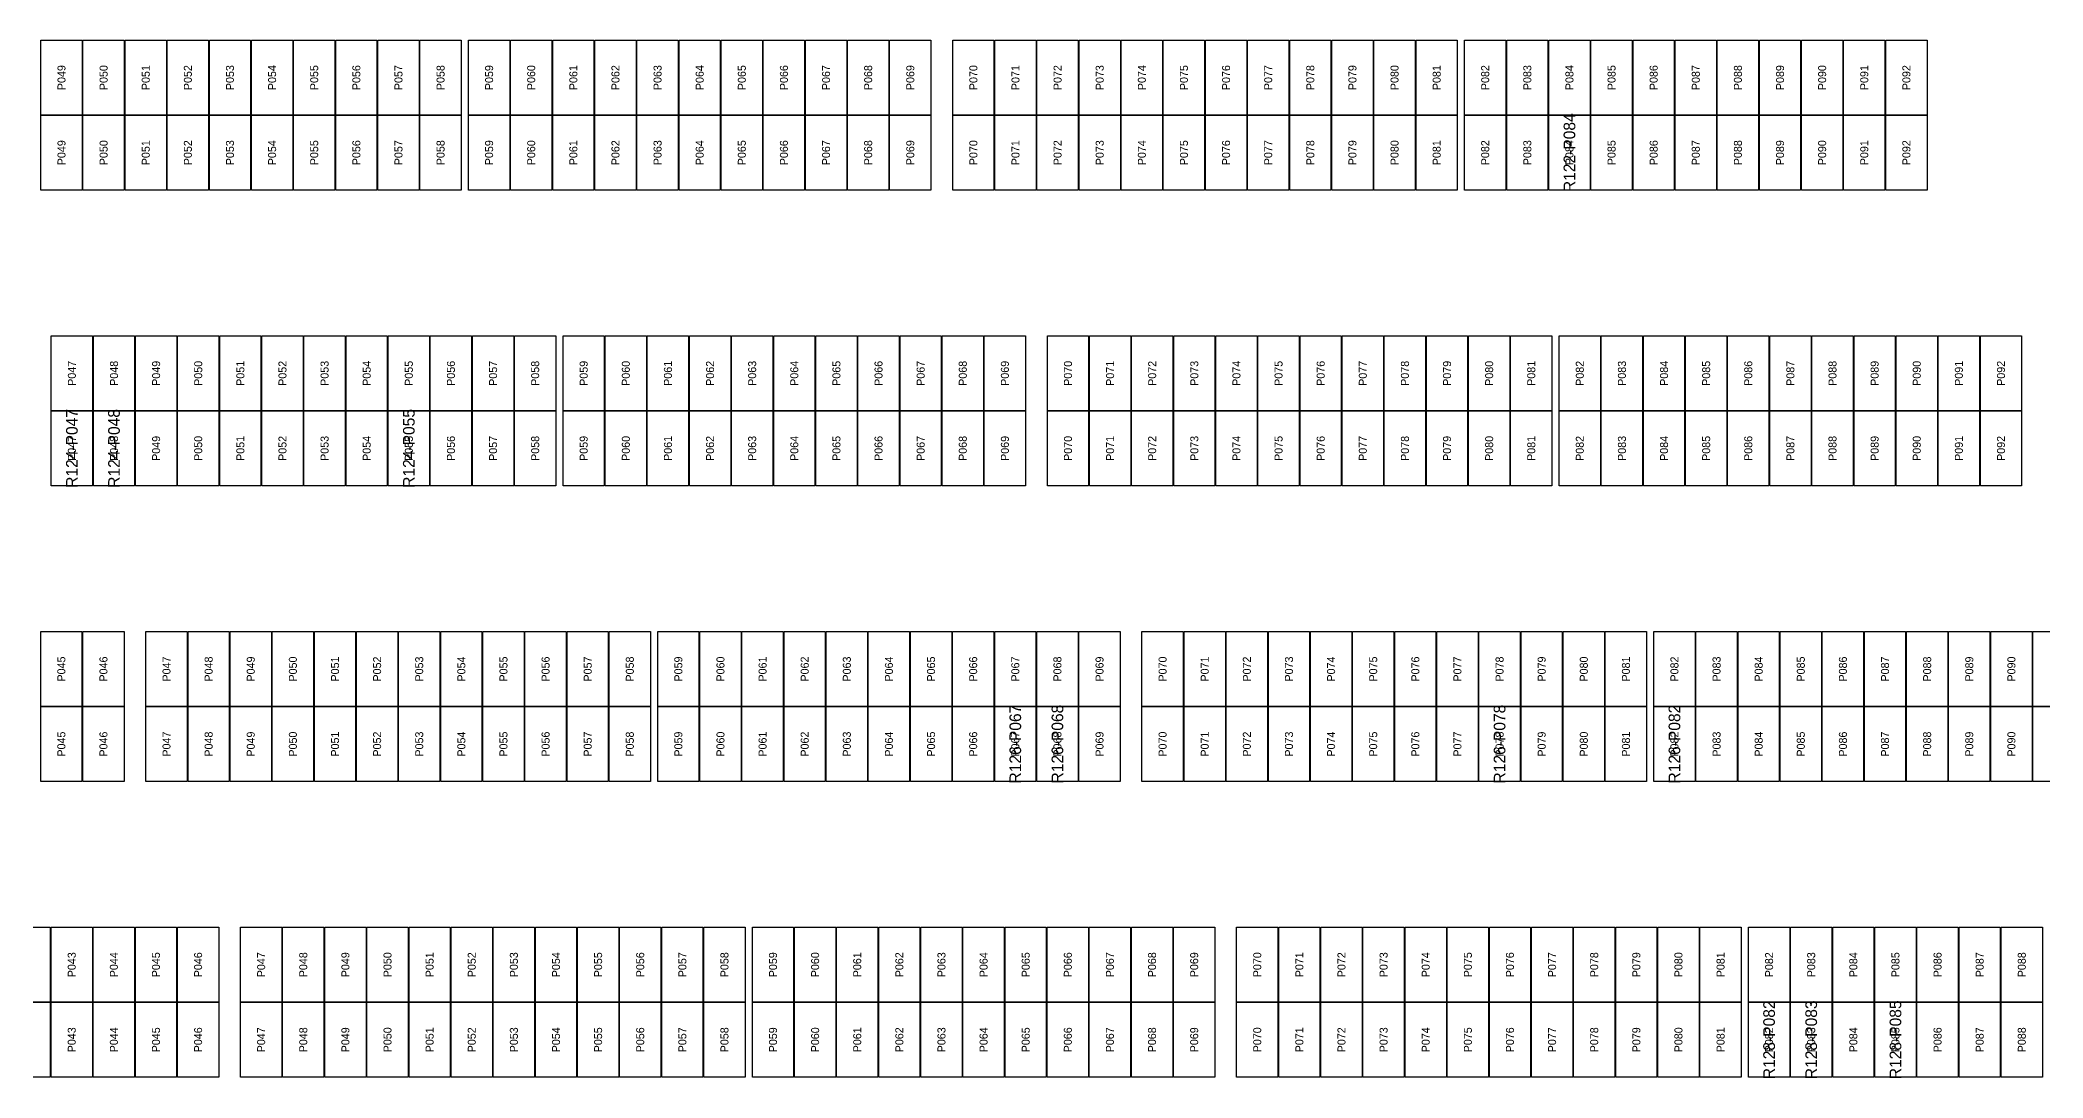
# Model space of a CAD drawing. Extents: x 296295 to 296770, y 651564 to 652121.
# Drawn here: x 296613.1 to 296668.2, y 651604.7 to 651633.3 of the extents above; entities that cross this region are included whole.
import ezdxf
from ezdxf.enums import TextEntityAlignment as Align

# ---------------------------------------------------------------- set-up
doc = ezdxf.new("R2010")
doc.units = 0

msp = doc.modelspace()

# ---------------------------------------------------------------- linework, layer by layer
at = {"layer": 'DEFECTIVE_PANELS'}
for points in [[(296654.609, 651631.188), (296655.743, 651631.188), (296655.743, 651629.125), (296654.609, 651629.125)], [(296613.436, 651623.062), (296614.57, 651623.062), (296614.57, 651620.999), (296613.436, 651620.999)], [(296614.594, 651623.062), (296615.728, 651623.062), (296615.728, 651620.999), (296614.594, 651620.999)], [(296622.7, 651623.062), (296623.834, 651623.062), (296623.834, 651620.999), (296622.7, 651620.999)], [(296639.374, 651614.936), (296640.508, 651614.936), (296640.508, 651612.873), (296639.374, 651612.873)], [(296640.532, 651614.936), (296641.666, 651614.936), (296641.666, 651612.873), (296640.532, 651612.873)], [(296652.688, 651614.936), (296653.822, 651614.936), (296653.822, 651612.873), (296652.688, 651612.873)], [(296657.496, 651614.936), (296658.63, 651614.936), (296658.63, 651612.873), (296657.496, 651612.873)], [(296660.098, 651606.81), (296661.232, 651606.81), (296661.232, 651604.747), (296660.098, 651604.747)], [(296661.256, 651606.81), (296662.39, 651606.81), (296662.39, 651604.747), (296661.256, 651604.747)], [(296663.572, 651606.81), (296664.706, 651606.81), (296664.706, 651604.747), (296663.572, 651604.747)]]:
    msp.add_lwpolyline(points, close=True, dxfattribs=at)
at = {"layer": 'PANELS_MASTER'}
for points in [[(296613.151, 651633.251), (296614.285, 651633.251), (296614.285, 651631.188), (296613.151, 651631.188)], [(296614.309, 651633.251), (296615.443, 651633.251), (296615.443, 651631.188), (296614.309, 651631.188)], [(296615.467, 651633.251), (296616.601, 651633.251), (296616.601, 651631.188), (296615.467, 651631.188)], [(296616.625, 651633.251), (296617.759, 651633.251), (296617.759, 651631.188), (296616.625, 651631.188)], [(296617.783, 651633.251), (296618.917, 651633.251), (296618.917, 651631.188), (296617.783, 651631.188)], [(296618.941, 651633.251), (296620.075, 651633.251), (296620.075, 651631.188), (296618.941, 651631.188)], [(296620.099, 651633.251), (296621.233, 651633.251), (296621.233, 651631.188), (296620.099, 651631.188)], [(296621.257, 651633.251), (296622.391, 651633.251), (296622.391, 651631.188), (296621.257, 651631.188)], [(296622.415, 651633.251), (296623.549, 651633.251), (296623.549, 651631.188), (296622.415, 651631.188)], [(296623.573, 651633.251), (296624.707, 651633.251), (296624.707, 651631.188), (296623.573, 651631.188)], [(296624.907, 651633.251), (296626.041, 651633.251), (296626.041, 651631.188), (296624.907, 651631.188)], [(296626.065, 651633.251), (296627.199, 651633.251), (296627.199, 651631.188), (296626.065, 651631.188)], [(296627.223, 651633.251), (296628.357, 651633.251), (296628.357, 651631.188), (296627.223, 651631.188)], [(296628.381, 651633.251), (296629.515, 651633.251), (296629.515, 651631.188), (296628.381, 651631.188)], [(296629.539, 651633.251), (296630.673, 651633.251), (296630.673, 651631.188), (296629.539, 651631.188)], [(296630.697, 651633.251), (296631.831, 651633.251), (296631.831, 651631.188), (296630.697, 651631.188)], [(296631.855, 651633.251), (296632.989, 651633.251), (296632.989, 651631.188), (296631.855, 651631.188)], [(296633.013, 651633.251), (296634.147, 651633.251), (296634.147, 651631.188), (296633.013, 651631.188)], [(296634.171, 651633.251), (296635.305, 651633.251), (296635.305, 651631.188), (296634.171, 651631.188)], [(296635.329, 651633.251), (296636.463, 651633.251), (296636.463, 651631.188), (296635.329, 651631.188)], [(296636.487, 651633.251), (296637.621, 651633.251), (296637.621, 651631.188), (296636.487, 651631.188)], [(296638.221, 651633.251), (296639.355, 651633.251), (296639.355, 651631.188), (296638.221, 651631.188)], [(296639.379, 651633.251), (296640.513, 651633.251), (296640.513, 651631.188), (296639.379, 651631.188)], [(296640.537, 651633.251), (296641.671, 651633.251), (296641.671, 651631.188), (296640.537, 651631.188)], [(296641.695, 651633.251), (296642.829, 651633.251), (296642.829, 651631.188), (296641.695, 651631.188)], [(296642.853, 651633.251), (296643.987, 651633.251), (296643.987, 651631.188), (296642.853, 651631.188)], [(296644.011, 651633.251), (296645.145, 651633.251), (296645.145, 651631.188), (296644.011, 651631.188)], [(296645.169, 651633.251), (296646.303, 651633.251), (296646.303, 651631.188), (296645.169, 651631.188)], [(296646.327, 651633.251), (296647.461, 651633.251), (296647.461, 651631.188), (296646.327, 651631.188)], [(296647.485, 651633.251), (296648.619, 651633.251), (296648.619, 651631.188), (296647.485, 651631.188)], [(296648.643, 651633.251), (296649.777, 651633.251), (296649.777, 651631.188), (296648.643, 651631.188)], [(296649.801, 651633.251), (296650.935, 651633.251), (296650.935, 651631.188), (296649.801, 651631.188)], [(296650.959, 651633.251), (296652.093, 651633.251), (296652.093, 651631.188), (296650.959, 651631.188)], [(296652.293, 651633.251), (296653.427, 651633.251), (296653.427, 651631.188), (296652.293, 651631.188)], [(296653.451, 651633.251), (296654.585, 651633.251), (296654.585, 651631.188), (296653.451, 651631.188)], [(296654.609, 651633.251), (296655.743, 651633.251), (296655.743, 651631.188), (296654.609, 651631.188)], [(296655.767, 651633.251), (296656.901, 651633.251), (296656.901, 651631.188), (296655.767, 651631.188)], [(296656.925, 651633.251), (296658.059, 651633.251), (296658.059, 651631.188), (296656.925, 651631.188)], [(296658.083, 651633.251), (296659.217, 651633.251), (296659.217, 651631.188), (296658.083, 651631.188)], [(296659.241, 651633.251), (296660.375, 651633.251), (296660.375, 651631.188), (296659.241, 651631.188)], [(296660.399, 651633.251), (296661.533, 651633.251), (296661.533, 651631.188), (296660.399, 651631.188)], [(296661.557, 651633.251), (296662.691, 651633.251), (296662.691, 651631.188), (296661.557, 651631.188)], [(296662.715, 651633.251), (296663.849, 651633.251), (296663.849, 651631.188), (296662.715, 651631.188)], [(296663.873, 651633.251), (296665.007, 651633.251), (296665.007, 651631.188), (296663.873, 651631.188)], [(296613.151, 651631.188), (296614.285, 651631.188), (296614.285, 651629.125), (296613.151, 651629.125)], [(296614.309, 651631.188), (296615.443, 651631.188), (296615.443, 651629.125), (296614.309, 651629.125)], [(296615.467, 651631.188), (296616.601, 651631.188), (296616.601, 651629.125), (296615.467, 651629.125)], [(296616.625, 651631.188), (296617.759, 651631.188), (296617.759, 651629.125), (296616.625, 651629.125)], [(296617.783, 651631.188), (296618.917, 651631.188), (296618.917, 651629.125), (296617.783, 651629.125)], [(296618.941, 651631.188), (296620.075, 651631.188), (296620.075, 651629.125), (296618.941, 651629.125)], [(296620.099, 651631.188), (296621.233, 651631.188), (296621.233, 651629.125), (296620.099, 651629.125)], [(296621.257, 651631.188), (296622.391, 651631.188), (296622.391, 651629.125), (296621.257, 651629.125)], [(296622.415, 651631.188), (296623.549, 651631.188), (296623.549, 651629.125), (296622.415, 651629.125)], [(296623.573, 651631.188), (296624.707, 651631.188), (296624.707, 651629.125), (296623.573, 651629.125)], [(296624.907, 651631.188), (296626.041, 651631.188), (296626.041, 651629.125), (296624.907, 651629.125)], [(296626.065, 651631.188), (296627.199, 651631.188), (296627.199, 651629.125), (296626.065, 651629.125)], [(296627.223, 651631.188), (296628.357, 651631.188), (296628.357, 651629.125), (296627.223, 651629.125)], [(296628.381, 651631.188), (296629.515, 651631.188), (296629.515, 651629.125), (296628.381, 651629.125)], [(296629.539, 651631.188), (296630.673, 651631.188), (296630.673, 651629.125), (296629.539, 651629.125)], [(296630.697, 651631.188), (296631.831, 651631.188), (296631.831, 651629.125), (296630.697, 651629.125)], [(296631.855, 651631.188), (296632.989, 651631.188), (296632.989, 651629.125), (296631.855, 651629.125)], [(296633.013, 651631.188), (296634.147, 651631.188), (296634.147, 651629.125), (296633.013, 651629.125)], [(296634.171, 651631.188), (296635.305, 651631.188), (296635.305, 651629.125), (296634.171, 651629.125)], [(296635.329, 651631.188), (296636.463, 651631.188), (296636.463, 651629.125), (296635.329, 651629.125)], [(296636.487, 651631.188), (296637.621, 651631.188), (296637.621, 651629.125), (296636.487, 651629.125)], [(296638.221, 651631.188), (296639.355, 651631.188), (296639.355, 651629.125), (296638.221, 651629.125)], [(296639.379, 651631.188), (296640.513, 651631.188), (296640.513, 651629.125), (296639.379, 651629.125)], [(296640.537, 651631.188), (296641.671, 651631.188), (296641.671, 651629.125), (296640.537, 651629.125)], [(296641.695, 651631.188), (296642.829, 651631.188), (296642.829, 651629.125), (296641.695, 651629.125)], [(296642.853, 651631.188), (296643.987, 651631.188), (296643.987, 651629.125), (296642.853, 651629.125)], [(296644.011, 651631.188), (296645.145, 651631.188), (296645.145, 651629.125), (296644.011, 651629.125)], [(296645.169, 651631.188), (296646.303, 651631.188), (296646.303, 651629.125), (296645.169, 651629.125)], [(296646.327, 651631.188), (296647.461, 651631.188), (296647.461, 651629.125), (296646.327, 651629.125)], [(296647.485, 651631.188), (296648.619, 651631.188), (296648.619, 651629.125), (296647.485, 651629.125)], [(296648.643, 651631.188), (296649.777, 651631.188), (296649.777, 651629.125), (296648.643, 651629.125)], [(296649.801, 651631.188), (296650.935, 651631.188), (296650.935, 651629.125), (296649.801, 651629.125)], [(296650.959, 651631.188), (296652.093, 651631.188), (296652.093, 651629.125), (296650.959, 651629.125)], [(296652.293, 651631.188), (296653.427, 651631.188), (296653.427, 651629.125), (296652.293, 651629.125)], [(296653.451, 651631.188), (296654.585, 651631.188), (296654.585, 651629.125), (296653.451, 651629.125)], [(296655.767, 651631.188), (296656.901, 651631.188), (296656.901, 651629.125), (296655.767, 651629.125)], [(296656.925, 651631.188), (296658.059, 651631.188), (296658.059, 651629.125), (296656.925, 651629.125)], [(296658.083, 651631.188), (296659.217, 651631.188), (296659.217, 651629.125), (296658.083, 651629.125)], [(296659.241, 651631.188), (296660.375, 651631.188), (296660.375, 651629.125), (296659.241, 651629.125)], [(296660.399, 651631.188), (296661.533, 651631.188), (296661.533, 651629.125), (296660.399, 651629.125)], [(296661.557, 651631.188), (296662.691, 651631.188), (296662.691, 651629.125), (296661.557, 651629.125)], [(296662.715, 651631.188), (296663.849, 651631.188), (296663.849, 651629.125), (296662.715, 651629.125)], [(296663.873, 651631.188), (296665.007, 651631.188), (296665.007, 651629.125), (296663.873, 651629.125)], [(296613.436, 651625.125), (296614.57, 651625.125), (296614.57, 651623.062), (296613.436, 651623.062)], [(296614.594, 651625.125), (296615.728, 651625.125), (296615.728, 651623.062), (296614.594, 651623.062)], [(296615.752, 651625.125), (296616.886, 651625.125), (296616.886, 651623.062), (296615.752, 651623.062)], [(296616.91, 651625.125), (296618.044, 651625.125), (296618.044, 651623.062), (296616.91, 651623.062)], [(296618.068, 651625.125), (296619.202, 651625.125), (296619.202, 651623.062), (296618.068, 651623.062)], [(296619.226, 651625.125), (296620.36, 651625.125), (296620.36, 651623.062), (296619.226, 651623.062)], [(296620.384, 651625.125), (296621.518, 651625.125), (296621.518, 651623.062), (296620.384, 651623.062)], [(296621.542, 651625.125), (296622.676, 651625.125), (296622.676, 651623.062), (296621.542, 651623.062)], [(296622.7, 651625.125), (296623.834, 651625.125), (296623.834, 651623.062), (296622.7, 651623.062)], [(296623.858, 651625.125), (296624.992, 651625.125), (296624.992, 651623.062), (296623.858, 651623.062)], [(296625.016, 651625.125), (296626.15, 651625.125), (296626.15, 651623.062), (296625.016, 651623.062)], [(296626.174, 651625.125), (296627.308, 651625.125), (296627.308, 651623.062), (296626.174, 651623.062)], [(296627.508, 651625.125), (296628.642, 651625.125), (296628.642, 651623.062), (296627.508, 651623.062)], [(296628.666, 651625.125), (296629.8, 651625.125), (296629.8, 651623.062), (296628.666, 651623.062)], [(296629.824, 651625.125), (296630.958, 651625.125), (296630.958, 651623.062), (296629.824, 651623.062)], [(296630.982, 651625.125), (296632.116, 651625.125), (296632.116, 651623.062), (296630.982, 651623.062)], [(296632.14, 651625.125), (296633.274, 651625.125), (296633.274, 651623.062), (296632.14, 651623.062)], [(296633.298, 651625.125), (296634.432, 651625.125), (296634.432, 651623.062), (296633.298, 651623.062)], [(296634.456, 651625.125), (296635.59, 651625.125), (296635.59, 651623.062), (296634.456, 651623.062)], [(296635.614, 651625.125), (296636.748, 651625.125), (296636.748, 651623.062), (296635.614, 651623.062)], [(296636.772, 651625.125), (296637.906, 651625.125), (296637.906, 651623.062), (296636.772, 651623.062)], [(296637.93, 651625.125), (296639.064, 651625.125), (296639.064, 651623.062), (296637.93, 651623.062)], [(296639.088, 651625.125), (296640.222, 651625.125), (296640.222, 651623.062), (296639.088, 651623.062)], [(296640.822, 651625.125), (296641.956, 651625.125), (296641.956, 651623.062), (296640.822, 651623.062)], [(296641.98, 651625.125), (296643.114, 651625.125), (296643.114, 651623.062), (296641.98, 651623.062)], [(296643.138, 651625.125), (296644.272, 651625.125), (296644.272, 651623.062), (296643.138, 651623.062)], [(296644.296, 651625.125), (296645.43, 651625.125), (296645.43, 651623.062), (296644.296, 651623.062)], [(296645.454, 651625.125), (296646.588, 651625.125), (296646.588, 651623.062), (296645.454, 651623.062)], [(296646.612, 651625.125), (296647.746, 651625.125), (296647.746, 651623.062), (296646.612, 651623.062)], [(296647.77, 651625.125), (296648.904, 651625.125), (296648.904, 651623.062), (296647.77, 651623.062)], [(296648.928, 651625.125), (296650.062, 651625.125), (296650.062, 651623.062), (296648.928, 651623.062)], [(296650.086, 651625.125), (296651.22, 651625.125), (296651.22, 651623.062), (296650.086, 651623.062)], [(296651.244, 651625.125), (296652.378, 651625.125), (296652.378, 651623.062), (296651.244, 651623.062)], [(296652.402, 651625.125), (296653.536, 651625.125), (296653.536, 651623.062), (296652.402, 651623.062)], [(296653.56, 651625.125), (296654.694, 651625.125), (296654.694, 651623.062), (296653.56, 651623.062)], [(296654.894, 651625.125), (296656.028, 651625.125), (296656.028, 651623.062), (296654.894, 651623.062)], [(296656.052, 651625.125), (296657.186, 651625.125), (296657.186, 651623.062), (296656.052, 651623.062)], [(296657.21, 651625.125), (296658.344, 651625.125), (296658.344, 651623.062), (296657.21, 651623.062)], [(296658.368, 651625.125), (296659.502, 651625.125), (296659.502, 651623.062), (296658.368, 651623.062)], [(296659.526, 651625.125), (296660.66, 651625.125), (296660.66, 651623.062), (296659.526, 651623.062)], [(296660.684, 651625.125), (296661.818, 651625.125), (296661.818, 651623.062), (296660.684, 651623.062)], [(296661.842, 651625.125), (296662.976, 651625.125), (296662.976, 651623.062), (296661.842, 651623.062)], [(296663, 651625.125), (296664.134, 651625.125), (296664.134, 651623.062), (296663, 651623.062)], [(296664.158, 651625.125), (296665.292, 651625.125), (296665.292, 651623.062), (296664.158, 651623.062)], [(296665.316, 651625.125), (296666.45, 651625.125), (296666.45, 651623.062), (296665.316, 651623.062)], [(296666.474, 651625.125), (296667.608, 651625.125), (296667.608, 651623.062), (296666.474, 651623.062)], [(296615.752, 651623.062), (296616.886, 651623.062), (296616.886, 651620.999), (296615.752, 651620.999)], [(296616.91, 651623.062), (296618.044, 651623.062), (296618.044, 651620.999), (296616.91, 651620.999)], [(296618.068, 651623.062), (296619.202, 651623.062), (296619.202, 651620.999), (296618.068, 651620.999)], [(296619.226, 651623.062), (296620.36, 651623.062), (296620.36, 651620.999), (296619.226, 651620.999)], [(296620.384, 651623.062), (296621.518, 651623.062), (296621.518, 651620.999), (296620.384, 651620.999)], [(296621.542, 651623.062), (296622.676, 651623.062), (296622.676, 651620.999), (296621.542, 651620.999)], [(296623.858, 651623.062), (296624.992, 651623.062), (296624.992, 651620.999), (296623.858, 651620.999)], [(296625.016, 651623.062), (296626.15, 651623.062), (296626.15, 651620.999), (296625.016, 651620.999)], [(296626.174, 651623.062), (296627.308, 651623.062), (296627.308, 651620.999), (296626.174, 651620.999)], [(296627.508, 651623.062), (296628.642, 651623.062), (296628.642, 651620.999), (296627.508, 651620.999)], [(296628.666, 651623.062), (296629.8, 651623.062), (296629.8, 651620.999), (296628.666, 651620.999)], [(296629.824, 651623.062), (296630.958, 651623.062), (296630.958, 651620.999), (296629.824, 651620.999)], [(296630.982, 651623.062), (296632.116, 651623.062), (296632.116, 651620.999), (296630.982, 651620.999)], [(296632.14, 651623.062), (296633.274, 651623.062), (296633.274, 651620.999), (296632.14, 651620.999)], [(296633.298, 651623.062), (296634.432, 651623.062), (296634.432, 651620.999), (296633.298, 651620.999)], [(296634.456, 651623.062), (296635.59, 651623.062), (296635.59, 651620.999), (296634.456, 651620.999)], [(296635.614, 651623.062), (296636.748, 651623.062), (296636.748, 651620.999), (296635.614, 651620.999)], [(296636.772, 651623.062), (296637.906, 651623.062), (296637.906, 651620.999), (296636.772, 651620.999)], [(296637.93, 651623.062), (296639.064, 651623.062), (296639.064, 651620.999), (296637.93, 651620.999)], [(296639.088, 651623.062), (296640.222, 651623.062), (296640.222, 651620.999), (296639.088, 651620.999)], [(296640.822, 651623.062), (296641.956, 651623.062), (296641.956, 651620.999), (296640.822, 651620.999)], [(296641.98, 651623.062), (296643.114, 651623.062), (296643.114, 651620.999), (296641.98, 651620.999)], [(296643.138, 651623.062), (296644.272, 651623.062), (296644.272, 651620.999), (296643.138, 651620.999)], [(296644.296, 651623.062), (296645.43, 651623.062), (296645.43, 651620.999), (296644.296, 651620.999)], [(296645.454, 651623.062), (296646.588, 651623.062), (296646.588, 651620.999), (296645.454, 651620.999)], [(296646.612, 651623.062), (296647.746, 651623.062), (296647.746, 651620.999), (296646.612, 651620.999)], [(296647.77, 651623.062), (296648.904, 651623.062), (296648.904, 651620.999), (296647.77, 651620.999)], [(296648.928, 651623.062), (296650.062, 651623.062), (296650.062, 651620.999), (296648.928, 651620.999)], [(296650.086, 651623.062), (296651.22, 651623.062), (296651.22, 651620.999), (296650.086, 651620.999)], [(296651.244, 651623.062), (296652.378, 651623.062), (296652.378, 651620.999), (296651.244, 651620.999)], [(296652.402, 651623.062), (296653.536, 651623.062), (296653.536, 651620.999), (296652.402, 651620.999)], [(296653.56, 651623.062), (296654.694, 651623.062), (296654.694, 651620.999), (296653.56, 651620.999)], [(296654.894, 651623.062), (296656.028, 651623.062), (296656.028, 651620.999), (296654.894, 651620.999)], [(296656.052, 651623.062), (296657.186, 651623.062), (296657.186, 651620.999), (296656.052, 651620.999)], [(296657.21, 651623.062), (296658.344, 651623.062), (296658.344, 651620.999), (296657.21, 651620.999)], [(296658.368, 651623.062), (296659.502, 651623.062), (296659.502, 651620.999), (296658.368, 651620.999)], [(296659.526, 651623.062), (296660.66, 651623.062), (296660.66, 651620.999), (296659.526, 651620.999)], [(296660.684, 651623.062), (296661.818, 651623.062), (296661.818, 651620.999), (296660.684, 651620.999)], [(296661.842, 651623.062), (296662.976, 651623.062), (296662.976, 651620.999), (296661.842, 651620.999)], [(296663, 651623.062), (296664.134, 651623.062), (296664.134, 651620.999), (296663, 651620.999)], [(296664.158, 651623.062), (296665.292, 651623.062), (296665.292, 651620.999), (296664.158, 651620.999)], [(296665.316, 651623.062), (296666.45, 651623.062), (296666.45, 651620.999), (296665.316, 651620.999)], [(296666.474, 651623.062), (296667.608, 651623.062), (296667.608, 651620.999), (296666.474, 651620.999)], [(296613.146, 651616.999), (296614.28, 651616.999), (296614.28, 651614.936), (296613.146, 651614.936)], [(296614.304, 651616.999), (296615.438, 651616.999), (296615.438, 651614.936), (296614.304, 651614.936)], [(296616.038, 651616.999), (296617.172, 651616.999), (296617.172, 651614.936), (296616.038, 651614.936)], [(296617.196, 651616.999), (296618.33, 651616.999), (296618.33, 651614.936), (296617.196, 651614.936)], [(296618.354, 651616.999), (296619.488, 651616.999), (296619.488, 651614.936), (296618.354, 651614.936)], [(296619.512, 651616.999), (296620.646, 651616.999), (296620.646, 651614.936), (296619.512, 651614.936)], [(296620.67, 651616.999), (296621.804, 651616.999), (296621.804, 651614.936), (296620.67, 651614.936)], [(296621.828, 651616.999), (296622.962, 651616.999), (296622.962, 651614.936), (296621.828, 651614.936)], [(296622.986, 651616.999), (296624.12, 651616.999), (296624.12, 651614.936), (296622.986, 651614.936)], [(296624.144, 651616.999), (296625.278, 651616.999), (296625.278, 651614.936), (296624.144, 651614.936)], [(296625.302, 651616.999), (296626.436, 651616.999), (296626.436, 651614.936), (296625.302, 651614.936)], [(296626.46, 651616.999), (296627.594, 651616.999), (296627.594, 651614.936), (296626.46, 651614.936)], [(296627.618, 651616.999), (296628.752, 651616.999), (296628.752, 651614.936), (296627.618, 651614.936)], [(296628.776, 651616.999), (296629.91, 651616.999), (296629.91, 651614.936), (296628.776, 651614.936)], [(296630.11, 651616.999), (296631.244, 651616.999), (296631.244, 651614.936), (296630.11, 651614.936)], [(296631.268, 651616.999), (296632.402, 651616.999), (296632.402, 651614.936), (296631.268, 651614.936)], [(296632.426, 651616.999), (296633.56, 651616.999), (296633.56, 651614.936), (296632.426, 651614.936)], [(296633.584, 651616.999), (296634.718, 651616.999), (296634.718, 651614.936), (296633.584, 651614.936)], [(296634.742, 651616.999), (296635.876, 651616.999), (296635.876, 651614.936), (296634.742, 651614.936)], [(296635.9, 651616.999), (296637.034, 651616.999), (296637.034, 651614.936), (296635.9, 651614.936)], [(296637.058, 651616.999), (296638.192, 651616.999), (296638.192, 651614.936), (296637.058, 651614.936)], [(296638.216, 651616.999), (296639.35, 651616.999), (296639.35, 651614.936), (296638.216, 651614.936)], [(296639.374, 651616.999), (296640.508, 651616.999), (296640.508, 651614.936), (296639.374, 651614.936)], [(296640.532, 651616.999), (296641.666, 651616.999), (296641.666, 651614.936), (296640.532, 651614.936)], [(296641.69, 651616.999), (296642.824, 651616.999), (296642.824, 651614.936), (296641.69, 651614.936)], [(296643.424, 651616.999), (296644.558, 651616.999), (296644.558, 651614.936), (296643.424, 651614.936)], [(296644.582, 651616.999), (296645.716, 651616.999), (296645.716, 651614.936), (296644.582, 651614.936)], [(296645.74, 651616.999), (296646.874, 651616.999), (296646.874, 651614.936), (296645.74, 651614.936)], [(296646.898, 651616.999), (296648.032, 651616.999), (296648.032, 651614.936), (296646.898, 651614.936)], [(296648.056, 651616.999), (296649.19, 651616.999), (296649.19, 651614.936), (296648.056, 651614.936)], [(296649.214, 651616.999), (296650.348, 651616.999), (296650.348, 651614.936), (296649.214, 651614.936)], [(296650.372, 651616.999), (296651.506, 651616.999), (296651.506, 651614.936), (296650.372, 651614.936)], [(296651.53, 651616.999), (296652.664, 651616.999), (296652.664, 651614.936), (296651.53, 651614.936)], [(296652.688, 651616.999), (296653.822, 651616.999), (296653.822, 651614.936), (296652.688, 651614.936)], [(296653.846, 651616.999), (296654.98, 651616.999), (296654.98, 651614.936), (296653.846, 651614.936)], [(296655.004, 651616.999), (296656.138, 651616.999), (296656.138, 651614.936), (296655.004, 651614.936)], [(296656.162, 651616.999), (296657.296, 651616.999), (296657.296, 651614.936), (296656.162, 651614.936)], [(296657.496, 651616.999), (296658.63, 651616.999), (296658.63, 651614.936), (296657.496, 651614.936)], [(296658.654, 651616.999), (296659.788, 651616.999), (296659.788, 651614.936), (296658.654, 651614.936)], [(296659.812, 651616.999), (296660.946, 651616.999), (296660.946, 651614.936), (296659.812, 651614.936)], [(296660.97, 651616.999), (296662.104, 651616.999), (296662.104, 651614.936), (296660.97, 651614.936)], [(296662.128, 651616.999), (296663.262, 651616.999), (296663.262, 651614.936), (296662.128, 651614.936)], [(296663.286, 651616.999), (296664.42, 651616.999), (296664.42, 651614.936), (296663.286, 651614.936)], [(296664.444, 651616.999), (296665.578, 651616.999), (296665.578, 651614.936), (296664.444, 651614.936)], [(296665.602, 651616.999), (296666.736, 651616.999), (296666.736, 651614.936), (296665.602, 651614.936)], [(296666.76, 651616.999), (296667.894, 651616.999), (296667.894, 651614.936), (296666.76, 651614.936)], [(296667.918, 651616.999), (296669.052, 651616.999), (296669.052, 651614.936), (296667.918, 651614.936)], [(296613.146, 651614.936), (296614.28, 651614.936), (296614.28, 651612.873), (296613.146, 651612.873)], [(296614.304, 651614.936), (296615.438, 651614.936), (296615.438, 651612.873), (296614.304, 651612.873)], [(296616.038, 651614.936), (296617.172, 651614.936), (296617.172, 651612.873), (296616.038, 651612.873)], [(296617.196, 651614.936), (296618.33, 651614.936), (296618.33, 651612.873), (296617.196, 651612.873)], [(296618.354, 651614.936), (296619.488, 651614.936), (296619.488, 651612.873), (296618.354, 651612.873)], [(296619.512, 651614.936), (296620.646, 651614.936), (296620.646, 651612.873), (296619.512, 651612.873)], [(296620.67, 651614.936), (296621.804, 651614.936), (296621.804, 651612.873), (296620.67, 651612.873)], [(296621.828, 651614.936), (296622.962, 651614.936), (296622.962, 651612.873), (296621.828, 651612.873)], [(296622.986, 651614.936), (296624.12, 651614.936), (296624.12, 651612.873), (296622.986, 651612.873)], [(296624.144, 651614.936), (296625.278, 651614.936), (296625.278, 651612.873), (296624.144, 651612.873)], [(296625.302, 651614.936), (296626.436, 651614.936), (296626.436, 651612.873), (296625.302, 651612.873)], [(296626.46, 651614.936), (296627.594, 651614.936), (296627.594, 651612.873), (296626.46, 651612.873)], [(296627.618, 651614.936), (296628.752, 651614.936), (296628.752, 651612.873), (296627.618, 651612.873)], [(296628.776, 651614.936), (296629.91, 651614.936), (296629.91, 651612.873), (296628.776, 651612.873)], [(296630.11, 651614.936), (296631.244, 651614.936), (296631.244, 651612.873), (296630.11, 651612.873)], [(296631.268, 651614.936), (296632.402, 651614.936), (296632.402, 651612.873), (296631.268, 651612.873)], [(296632.426, 651614.936), (296633.56, 651614.936), (296633.56, 651612.873), (296632.426, 651612.873)], [(296633.584, 651614.936), (296634.718, 651614.936), (296634.718, 651612.873), (296633.584, 651612.873)], [(296634.742, 651614.936), (296635.876, 651614.936), (296635.876, 651612.873), (296634.742, 651612.873)], [(296635.9, 651614.936), (296637.034, 651614.936), (296637.034, 651612.873), (296635.9, 651612.873)], [(296637.058, 651614.936), (296638.192, 651614.936), (296638.192, 651612.873), (296637.058, 651612.873)], [(296638.216, 651614.936), (296639.35, 651614.936), (296639.35, 651612.873), (296638.216, 651612.873)], [(296641.69, 651614.936), (296642.824, 651614.936), (296642.824, 651612.873), (296641.69, 651612.873)], [(296643.424, 651614.936), (296644.558, 651614.936), (296644.558, 651612.873), (296643.424, 651612.873)], [(296644.582, 651614.936), (296645.716, 651614.936), (296645.716, 651612.873), (296644.582, 651612.873)], [(296645.74, 651614.936), (296646.874, 651614.936), (296646.874, 651612.873), (296645.74, 651612.873)], [(296646.898, 651614.936), (296648.032, 651614.936), (296648.032, 651612.873), (296646.898, 651612.873)], [(296648.056, 651614.936), (296649.19, 651614.936), (296649.19, 651612.873), (296648.056, 651612.873)], [(296649.214, 651614.936), (296650.348, 651614.936), (296650.348, 651612.873), (296649.214, 651612.873)], [(296650.372, 651614.936), (296651.506, 651614.936), (296651.506, 651612.873), (296650.372, 651612.873)], [(296651.53, 651614.936), (296652.664, 651614.936), (296652.664, 651612.873), (296651.53, 651612.873)], [(296653.846, 651614.936), (296654.98, 651614.936), (296654.98, 651612.873), (296653.846, 651612.873)], [(296655.004, 651614.936), (296656.138, 651614.936), (296656.138, 651612.873), (296655.004, 651612.873)], [(296656.162, 651614.936), (296657.296, 651614.936), (296657.296, 651612.873), (296656.162, 651612.873)], [(296658.654, 651614.936), (296659.788, 651614.936), (296659.788, 651612.873), (296658.654, 651612.873)], [(296659.812, 651614.936), (296660.946, 651614.936), (296660.946, 651612.873), (296659.812, 651612.873)], [(296660.97, 651614.936), (296662.104, 651614.936), (296662.104, 651612.873), (296660.97, 651612.873)], [(296662.128, 651614.936), (296663.262, 651614.936), (296663.262, 651612.873), (296662.128, 651612.873)], [(296663.286, 651614.936), (296664.42, 651614.936), (296664.42, 651612.873), (296663.286, 651612.873)], [(296664.444, 651614.936), (296665.578, 651614.936), (296665.578, 651612.873), (296664.444, 651612.873)], [(296665.602, 651614.936), (296666.736, 651614.936), (296666.736, 651612.873), (296665.602, 651612.873)], [(296666.76, 651614.936), (296667.894, 651614.936), (296667.894, 651612.873), (296666.76, 651612.873)], [(296667.918, 651614.936), (296669.052, 651614.936), (296669.052, 651612.873), (296667.918, 651612.873)], [(296612.274, 651608.873), (296613.408, 651608.873), (296613.408, 651606.81), (296612.274, 651606.81)], [(296613.432, 651608.873), (296614.566, 651608.873), (296614.566, 651606.81), (296613.432, 651606.81)], [(296614.59, 651608.873), (296615.724, 651608.873), (296615.724, 651606.81), (296614.59, 651606.81)], [(296615.748, 651608.873), (296616.882, 651608.873), (296616.882, 651606.81), (296615.748, 651606.81)], [(296616.906, 651608.873), (296618.04, 651608.873), (296618.04, 651606.81), (296616.906, 651606.81)], [(296618.64, 651608.873), (296619.774, 651608.873), (296619.774, 651606.81), (296618.64, 651606.81)], [(296619.798, 651608.873), (296620.932, 651608.873), (296620.932, 651606.81), (296619.798, 651606.81)], [(296620.956, 651608.873), (296622.09, 651608.873), (296622.09, 651606.81), (296620.956, 651606.81)], [(296622.114, 651608.873), (296623.248, 651608.873), (296623.248, 651606.81), (296622.114, 651606.81)], [(296623.272, 651608.873), (296624.406, 651608.873), (296624.406, 651606.81), (296623.272, 651606.81)], [(296624.43, 651608.873), (296625.564, 651608.873), (296625.564, 651606.81), (296624.43, 651606.81)], [(296625.588, 651608.873), (296626.722, 651608.873), (296626.722, 651606.81), (296625.588, 651606.81)], [(296626.746, 651608.873), (296627.88, 651608.873), (296627.88, 651606.81), (296626.746, 651606.81)], [(296627.904, 651608.873), (296629.038, 651608.873), (296629.038, 651606.81), (296627.904, 651606.81)], [(296629.062, 651608.873), (296630.196, 651608.873), (296630.196, 651606.81), (296629.062, 651606.81)], [(296630.22, 651608.873), (296631.354, 651608.873), (296631.354, 651606.81), (296630.22, 651606.81)], [(296631.378, 651608.873), (296632.512, 651608.873), (296632.512, 651606.81), (296631.378, 651606.81)], [(296632.712, 651608.873), (296633.846, 651608.873), (296633.846, 651606.81), (296632.712, 651606.81)], [(296633.87, 651608.873), (296635.004, 651608.873), (296635.004, 651606.81), (296633.87, 651606.81)], [(296635.028, 651608.873), (296636.162, 651608.873), (296636.162, 651606.81), (296635.028, 651606.81)], [(296636.186, 651608.873), (296637.32, 651608.873), (296637.32, 651606.81), (296636.186, 651606.81)], [(296637.344, 651608.873), (296638.478, 651608.873), (296638.478, 651606.81), (296637.344, 651606.81)], [(296638.502, 651608.873), (296639.636, 651608.873), (296639.636, 651606.81), (296638.502, 651606.81)], [(296639.66, 651608.873), (296640.794, 651608.873), (296640.794, 651606.81), (296639.66, 651606.81)], [(296640.818, 651608.873), (296641.952, 651608.873), (296641.952, 651606.81), (296640.818, 651606.81)], [(296641.976, 651608.873), (296643.11, 651608.873), (296643.11, 651606.81), (296641.976, 651606.81)], [(296643.134, 651608.873), (296644.268, 651608.873), (296644.268, 651606.81), (296643.134, 651606.81)], [(296644.292, 651608.873), (296645.426, 651608.873), (296645.426, 651606.81), (296644.292, 651606.81)], [(296646.026, 651608.873), (296647.16, 651608.873), (296647.16, 651606.81), (296646.026, 651606.81)], [(296647.184, 651608.873), (296648.318, 651608.873), (296648.318, 651606.81), (296647.184, 651606.81)], [(296648.342, 651608.873), (296649.476, 651608.873), (296649.476, 651606.81), (296648.342, 651606.81)], [(296649.5, 651608.873), (296650.634, 651608.873), (296650.634, 651606.81), (296649.5, 651606.81)], [(296650.658, 651608.873), (296651.792, 651608.873), (296651.792, 651606.81), (296650.658, 651606.81)], [(296651.816, 651608.873), (296652.95, 651608.873), (296652.95, 651606.81), (296651.816, 651606.81)], [(296652.974, 651608.873), (296654.108, 651608.873), (296654.108, 651606.81), (296652.974, 651606.81)], [(296654.132, 651608.873), (296655.266, 651608.873), (296655.266, 651606.81), (296654.132, 651606.81)], [(296655.29, 651608.873), (296656.424, 651608.873), (296656.424, 651606.81), (296655.29, 651606.81)], [(296656.448, 651608.873), (296657.582, 651608.873), (296657.582, 651606.81), (296656.448, 651606.81)], [(296657.606, 651608.873), (296658.74, 651608.873), (296658.74, 651606.81), (296657.606, 651606.81)], [(296658.764, 651608.873), (296659.898, 651608.873), (296659.898, 651606.81), (296658.764, 651606.81)], [(296660.098, 651608.873), (296661.232, 651608.873), (296661.232, 651606.81), (296660.098, 651606.81)], [(296661.256, 651608.873), (296662.39, 651608.873), (296662.39, 651606.81), (296661.256, 651606.81)], [(296662.414, 651608.873), (296663.548, 651608.873), (296663.548, 651606.81), (296662.414, 651606.81)], [(296663.572, 651608.873), (296664.706, 651608.873), (296664.706, 651606.81), (296663.572, 651606.81)], [(296664.73, 651608.873), (296665.864, 651608.873), (296665.864, 651606.81), (296664.73, 651606.81)], [(296665.888, 651608.873), (296667.022, 651608.873), (296667.022, 651606.81), (296665.888, 651606.81)], [(296667.046, 651608.873), (296668.18, 651608.873), (296668.18, 651606.81), (296667.046, 651606.81)], [(296612.274, 651606.81), (296613.408, 651606.81), (296613.408, 651604.747), (296612.274, 651604.747)], [(296613.432, 651606.81), (296614.566, 651606.81), (296614.566, 651604.747), (296613.432, 651604.747)], [(296614.59, 651606.81), (296615.724, 651606.81), (296615.724, 651604.747), (296614.59, 651604.747)], [(296615.748, 651606.81), (296616.882, 651606.81), (296616.882, 651604.747), (296615.748, 651604.747)], [(296616.906, 651606.81), (296618.04, 651606.81), (296618.04, 651604.747), (296616.906, 651604.747)], [(296618.64, 651606.81), (296619.774, 651606.81), (296619.774, 651604.747), (296618.64, 651604.747)], [(296619.798, 651606.81), (296620.932, 651606.81), (296620.932, 651604.747), (296619.798, 651604.747)], [(296620.956, 651606.81), (296622.09, 651606.81), (296622.09, 651604.747), (296620.956, 651604.747)], [(296622.114, 651606.81), (296623.248, 651606.81), (296623.248, 651604.747), (296622.114, 651604.747)], [(296623.272, 651606.81), (296624.406, 651606.81), (296624.406, 651604.747), (296623.272, 651604.747)], [(296624.43, 651606.81), (296625.564, 651606.81), (296625.564, 651604.747), (296624.43, 651604.747)], [(296625.588, 651606.81), (296626.722, 651606.81), (296626.722, 651604.747), (296625.588, 651604.747)], [(296626.746, 651606.81), (296627.88, 651606.81), (296627.88, 651604.747), (296626.746, 651604.747)], [(296627.904, 651606.81), (296629.038, 651606.81), (296629.038, 651604.747), (296627.904, 651604.747)], [(296629.062, 651606.81), (296630.196, 651606.81), (296630.196, 651604.747), (296629.062, 651604.747)], [(296630.22, 651606.81), (296631.354, 651606.81), (296631.354, 651604.747), (296630.22, 651604.747)], [(296631.378, 651606.81), (296632.512, 651606.81), (296632.512, 651604.747), (296631.378, 651604.747)], [(296632.712, 651606.81), (296633.846, 651606.81), (296633.846, 651604.747), (296632.712, 651604.747)], [(296633.87, 651606.81), (296635.004, 651606.81), (296635.004, 651604.747), (296633.87, 651604.747)], [(296635.028, 651606.81), (296636.162, 651606.81), (296636.162, 651604.747), (296635.028, 651604.747)], [(296636.186, 651606.81), (296637.32, 651606.81), (296637.32, 651604.747), (296636.186, 651604.747)], [(296637.344, 651606.81), (296638.478, 651606.81), (296638.478, 651604.747), (296637.344, 651604.747)], [(296638.502, 651606.81), (296639.636, 651606.81), (296639.636, 651604.747), (296638.502, 651604.747)], [(296639.66, 651606.81), (296640.794, 651606.81), (296640.794, 651604.747), (296639.66, 651604.747)], [(296640.818, 651606.81), (296641.952, 651606.81), (296641.952, 651604.747), (296640.818, 651604.747)], [(296641.976, 651606.81), (296643.11, 651606.81), (296643.11, 651604.747), (296641.976, 651604.747)], [(296643.134, 651606.81), (296644.268, 651606.81), (296644.268, 651604.747), (296643.134, 651604.747)], [(296644.292, 651606.81), (296645.426, 651606.81), (296645.426, 651604.747), (296644.292, 651604.747)], [(296646.026, 651606.81), (296647.16, 651606.81), (296647.16, 651604.747), (296646.026, 651604.747)], [(296647.184, 651606.81), (296648.318, 651606.81), (296648.318, 651604.747), (296647.184, 651604.747)], [(296648.342, 651606.81), (296649.476, 651606.81), (296649.476, 651604.747), (296648.342, 651604.747)], [(296649.5, 651606.81), (296650.634, 651606.81), (296650.634, 651604.747), (296649.5, 651604.747)], [(296650.658, 651606.81), (296651.792, 651606.81), (296651.792, 651604.747), (296650.658, 651604.747)], [(296651.816, 651606.81), (296652.95, 651606.81), (296652.95, 651604.747), (296651.816, 651604.747)], [(296652.974, 651606.81), (296654.108, 651606.81), (296654.108, 651604.747), (296652.974, 651604.747)], [(296654.132, 651606.81), (296655.266, 651606.81), (296655.266, 651604.747), (296654.132, 651604.747)], [(296655.29, 651606.81), (296656.424, 651606.81), (296656.424, 651604.747), (296655.29, 651604.747)], [(296656.448, 651606.81), (296657.582, 651606.81), (296657.582, 651604.747), (296656.448, 651604.747)], [(296657.606, 651606.81), (296658.74, 651606.81), (296658.74, 651604.747), (296657.606, 651604.747)], [(296658.764, 651606.81), (296659.898, 651606.81), (296659.898, 651604.747), (296658.764, 651604.747)], [(296662.414, 651606.81), (296663.548, 651606.81), (296663.548, 651604.747), (296662.414, 651604.747)], [(296664.73, 651606.81), (296665.864, 651606.81), (296665.864, 651604.747), (296664.73, 651604.747)], [(296665.888, 651606.81), (296667.022, 651606.81), (296667.022, 651604.747), (296665.888, 651604.747)], [(296667.046, 651606.81), (296668.18, 651606.81), (296668.18, 651604.747), (296667.046, 651604.747)]]:
    msp.add_lwpolyline(points, close=True, dxfattribs=at)

# ---------------------------------------------------------------- texts
at = {"layer": 'DEFECT_LABELS'}
for s, p in [('R122-P084', (296655.176, 651630.156)), ('R124-P047', (296614.003, 651622.03)), ('R124-P048', (296615.161, 651622.03)), ('R124-P055', (296623.267, 651622.03)), ('R126-P067', (296639.941, 651613.904)), ('R126-P068', (296641.099, 651613.904)), ('R126-P078', (296653.255, 651613.904)), ('R126-P082', (296658.063, 651613.904)), ('R128-P082', (296660.665, 651605.778)), ('R128-P083', (296661.823, 651605.778)), ('R128-P085', (296664.139, 651605.778))]:
    msp.add_text(s, height=0.32, rotation=90, dxfattribs=at).set_placement(p, align=Align.MIDDLE_CENTER)
at = {"layer": 'PANEL_POSITION'}
for s, p in [('P049', (296613.718, 651632.219)), ('P050', (296614.876, 651632.219)), ('P051', (296616.034, 651632.219)), ('P052', (296617.192, 651632.219)), ('P053', (296618.35, 651632.219)), ('P054', (296619.508, 651632.219)), ('P055', (296620.666, 651632.219)), ('P056', (296621.824, 651632.219)), ('P057', (296622.982, 651632.219)), ('P058', (296624.14, 651632.219)), ('P059', (296625.474, 651632.219)), ('P060', (296626.632, 651632.219)), ('P061', (296627.79, 651632.219)), ('P062', (296628.948, 651632.219)), ('P063', (296630.106, 651632.219)), ('P064', (296631.264, 651632.219)), ('P065', (296632.422, 651632.219)), ('P066', (296633.58, 651632.219)), ('P067', (296634.738, 651632.219)), ('P068', (296635.896, 651632.219)), ('P069', (296637.054, 651632.219)), ('P070', (296638.788, 651632.219)), ('P071', (296639.946, 651632.219)), ('P072', (296641.104, 651632.219)), ('P073', (296642.262, 651632.219)), ('P074', (296643.42, 651632.219)), ('P075', (296644.578, 651632.219)), ('P076', (296645.736, 651632.219)), ('P077', (296646.894, 651632.219)), ('P078', (296648.052, 651632.219)), ('P079', (296649.21, 651632.219)), ('P080', (296650.368, 651632.219)), ('P081', (296651.526, 651632.219)), ('P082', (296652.86, 651632.219)), ('P083', (296654.018, 651632.219)), ('P084', (296655.176, 651632.219)), ('P085', (296656.334, 651632.219)), ('P086', (296657.492, 651632.219)), ('P087', (296658.65, 651632.219)), ('P088', (296659.808, 651632.219)), ('P089', (296660.966, 651632.219)), ('P090', (296662.124, 651632.219)), ('P091', (296663.282, 651632.219)), ('P092', (296664.44, 651632.219)), ('P049', (296613.718, 651630.156)), ('P050', (296614.876, 651630.156)), ('P051', (296616.034, 651630.156)), ('P052', (296617.192, 651630.156)), ('P053', (296618.35, 651630.156)), ('P054', (296619.508, 651630.156)), ('P055', (296620.666, 651630.156)), ('P056', (296621.824, 651630.156)), ('P057', (296622.982, 651630.156)), ('P058', (296624.14, 651630.156)), ('P059', (296625.474, 651630.156)), ('P060', (296626.632, 651630.156)), ('P061', (296627.79, 651630.156)), ('P062', (296628.948, 651630.156)), ('P063', (296630.106, 651630.156)), ('P064', (296631.264, 651630.156)), ('P065', (296632.422, 651630.156)), ('P066', (296633.58, 651630.156)), ('P067', (296634.738, 651630.156)), ('P068', (296635.896, 651630.156)), ('P069', (296637.054, 651630.156)), ('P070', (296638.788, 651630.156)), ('P071', (296639.946, 651630.156)), ('P072', (296641.104, 651630.156)), ('P073', (296642.262, 651630.156)), ('P074', (296643.42, 651630.156)), ('P075', (296644.578, 651630.156)), ('P076', (296645.736, 651630.156)), ('P077', (296646.894, 651630.156)), ('P078', (296648.052, 651630.156)), ('P079', (296649.21, 651630.156)), ('P080', (296650.368, 651630.156)), ('P081', (296651.526, 651630.156)), ('P082', (296652.86, 651630.156)), ('P083', (296654.018, 651630.156)), ('P084', (296655.176, 651630.156)), ('P085', (296656.334, 651630.156)), ('P086', (296657.492, 651630.156)), ('P087', (296658.65, 651630.156)), ('P088', (296659.808, 651630.156)), ('P089', (296660.966, 651630.156)), ('P090', (296662.124, 651630.156)), ('P091', (296663.282, 651630.156)), ('P092', (296664.44, 651630.156)), ('P047', (296614.003, 651624.093)), ('P048', (296615.161, 651624.093)), ('P049', (296616.319, 651624.093)), ('P050', (296617.477, 651624.093)), ('P051', (296618.635, 651624.093)), ('P052', (296619.793, 651624.093)), ('P053', (296620.951, 651624.093)), ('P054', (296622.109, 651624.093)), ('P055', (296623.267, 651624.093)), ('P056', (296624.425, 651624.093)), ('P057', (296625.583, 651624.093)), ('P058', (296626.741, 651624.093)), ('P059', (296628.075, 651624.093)), ('P060', (296629.233, 651624.093)), ('P061', (296630.391, 651624.093)), ('P062', (296631.549, 651624.093)), ('P063', (296632.707, 651624.093)), ('P064', (296633.865, 651624.093)), ('P065', (296635.023, 651624.093)), ('P066', (296636.181, 651624.093)), ('P067', (296637.339, 651624.093)), ('P068', (296638.497, 651624.093)), ('P069', (296639.655, 651624.093)), ('P070', (296641.389, 651624.093)), ('P071', (296642.547, 651624.093)), ('P072', (296643.705, 651624.093)), ('P073', (296644.863, 651624.093)), ('P074', (296646.021, 651624.093)), ('P075', (296647.179, 651624.093)), ('P076', (296648.337, 651624.093)), ('P077', (296649.495, 651624.093)), ('P078', (296650.653, 651624.093)), ('P079', (296651.811, 651624.093)), ('P080', (296652.969, 651624.093)), ('P081', (296654.127, 651624.093)), ('P082', (296655.461, 651624.093)), ('P083', (296656.619, 651624.093)), ('P084', (296657.777, 651624.093)), ('P085', (296658.935, 651624.093)), ('P086', (296660.093, 651624.093)), ('P087', (296661.251, 651624.093)), ('P088', (296662.409, 651624.093)), ('P089', (296663.567, 651624.093)), ('P090', (296664.725, 651624.093)), ('P091', (296665.883, 651624.093)), ('P092', (296667.041, 651624.093)), ('P047', (296614.003, 651622.03)), ('P048', (296615.161, 651622.03)), ('P049', (296616.319, 651622.03)), ('P050', (296617.477, 651622.03)), ('P051', (296618.635, 651622.03)), ('P052', (296619.793, 651622.03)), ('P053', (296620.951, 651622.03)), ('P054', (296622.109, 651622.03)), ('P055', (296623.267, 651622.03)), ('P056', (296624.425, 651622.03)), ('P057', (296625.583, 651622.03)), ('P058', (296626.741, 651622.03)), ('P059', (296628.075, 651622.03)), ('P060', (296629.233, 651622.03)), ('P061', (296630.391, 651622.03)), ('P062', (296631.549, 651622.03)), ('P063', (296632.707, 651622.03)), ('P064', (296633.865, 651622.03)), ('P065', (296635.023, 651622.03)), ('P066', (296636.181, 651622.03)), ('P067', (296637.339, 651622.03)), ('P068', (296638.497, 651622.03)), ('P069', (296639.655, 651622.03)), ('P070', (296641.389, 651622.03)), ('P071', (296642.547, 651622.03)), ('P072', (296643.705, 651622.03)), ('P073', (296644.863, 651622.03)), ('P074', (296646.021, 651622.03)), ('P075', (296647.179, 651622.03)), ('P076', (296648.337, 651622.03)), ('P077', (296649.495, 651622.03)), ('P078', (296650.653, 651622.03)), ('P079', (296651.811, 651622.03)), ('P080', (296652.969, 651622.03)), ('P081', (296654.127, 651622.03)), ('P082', (296655.461, 651622.03)), ('P083', (296656.619, 651622.03)), ('P084', (296657.777, 651622.03)), ('P085', (296658.935, 651622.03)), ('P086', (296660.093, 651622.03)), ('P087', (296661.251, 651622.03)), ('P088', (296662.409, 651622.03)), ('P089', (296663.567, 651622.03)), ('P090', (296664.725, 651622.03)), ('P091', (296665.883, 651622.03)), ('P092', (296667.041, 651622.03)), ('P045', (296613.713, 651615.967)), ('P046', (296614.871, 651615.967)), ('P047', (296616.605, 651615.967)), ('P048', (296617.763, 651615.967)), ('P049', (296618.921, 651615.967)), ('P050', (296620.079, 651615.967)), ('P051', (296621.237, 651615.967)), ('P052', (296622.395, 651615.967)), ('P053', (296623.553, 651615.967)), ('P054', (296624.711, 651615.967)), ('P055', (296625.869, 651615.967)), ('P056', (296627.027, 651615.967)), ('P057', (296628.185, 651615.967)), ('P058', (296629.343, 651615.967)), ('P059', (296630.677, 651615.967)), ('P060', (296631.835, 651615.967)), ('P061', (296632.993, 651615.967)), ('P062', (296634.151, 651615.967)), ('P063', (296635.309, 651615.967)), ('P064', (296636.467, 651615.967)), ('P065', (296637.625, 651615.967)), ('P066', (296638.783, 651615.967)), ('P067', (296639.941, 651615.967)), ('P068', (296641.099, 651615.967)), ('P069', (296642.257, 651615.967)), ('P070', (296643.991, 651615.967)), ('P071', (296645.149, 651615.967)), ('P072', (296646.307, 651615.967)), ('P073', (296647.465, 651615.967)), ('P074', (296648.623, 651615.967)), ('P075', (296649.781, 651615.967)), ('P076', (296650.939, 651615.967)), ('P077', (296652.097, 651615.967)), ('P078', (296653.255, 651615.967)), ('P079', (296654.413, 651615.967)), ('P080', (296655.571, 651615.967)), ('P081', (296656.729, 651615.967)), ('P082', (296658.063, 651615.967)), ('P083', (296659.221, 651615.967)), ('P084', (296660.379, 651615.967)), ('P085', (296661.537, 651615.967)), ('P086', (296662.695, 651615.967)), ('P087', (296663.853, 651615.967)), ('P088', (296665.011, 651615.967)), ('P089', (296666.169, 651615.967)), ('P090', (296667.327, 651615.967)), ('P045', (296613.713, 651613.904)), ('P046', (296614.871, 651613.904)), ('P047', (296616.605, 651613.904)), ('P048', (296617.763, 651613.904)), ('P049', (296618.921, 651613.904)), ('P050', (296620.079, 651613.904)), ('P051', (296621.237, 651613.904)), ('P052', (296622.395, 651613.904)), ('P053', (296623.553, 651613.904)), ('P054', (296624.711, 651613.904)), ('P055', (296625.869, 651613.904)), ('P056', (296627.027, 651613.904)), ('P057', (296628.185, 651613.904)), ('P058', (296629.343, 651613.904)), ('P059', (296630.677, 651613.904)), ('P060', (296631.835, 651613.904)), ('P061', (296632.993, 651613.904)), ('P062', (296634.151, 651613.904)), ('P063', (296635.309, 651613.904)), ('P064', (296636.467, 651613.904)), ('P065', (296637.625, 651613.904)), ('P066', (296638.783, 651613.904)), ('P067', (296639.941, 651613.904)), ('P068', (296641.099, 651613.904)), ('P069', (296642.257, 651613.904)), ('P070', (296643.991, 651613.904)), ('P071', (296645.149, 651613.904)), ('P072', (296646.307, 651613.904)), ('P073', (296647.465, 651613.904)), ('P074', (296648.623, 651613.904)), ('P075', (296649.781, 651613.904)), ('P076', (296650.939, 651613.904)), ('P077', (296652.097, 651613.904)), ('P078', (296653.255, 651613.904)), ('P079', (296654.413, 651613.904)), ('P080', (296655.571, 651613.904)), ('P081', (296656.729, 651613.904)), ('P082', (296658.063, 651613.904)), ('P083', (296659.221, 651613.904)), ('P084', (296660.379, 651613.904)), ('P085', (296661.537, 651613.904)), ('P086', (296662.695, 651613.904)), ('P087', (296663.853, 651613.904)), ('P088', (296665.011, 651613.904)), ('P089', (296666.169, 651613.904)), ('P090', (296667.327, 651613.904)), ('P043', (296613.999, 651607.841)), ('P044', (296615.157, 651607.841)), ('P045', (296616.315, 651607.841)), ('P046', (296617.473, 651607.841)), ('P047', (296619.207, 651607.841)), ('P048', (296620.365, 651607.841)), ('P049', (296621.523, 651607.841)), ('P050', (296622.681, 651607.841)), ('P051', (296623.839, 651607.841)), ('P052', (296624.997, 651607.841)), ('P053', (296626.155, 651607.841)), ('P054', (296627.313, 651607.841)), ('P055', (296628.471, 651607.841)), ('P056', (296629.629, 651607.841)), ('P057', (296630.787, 651607.841)), ('P058', (296631.945, 651607.841)), ('P059', (296633.279, 651607.841)), ('P060', (296634.437, 651607.841)), ('P061', (296635.595, 651607.841)), ('P062', (296636.753, 651607.841)), ('P063', (296637.911, 651607.841)), ('P064', (296639.069, 651607.841)), ('P065', (296640.227, 651607.841)), ('P066', (296641.385, 651607.841)), ('P067', (296642.543, 651607.841)), ('P068', (296643.701, 651607.841)), ('P069', (296644.859, 651607.841)), ('P070', (296646.593, 651607.841)), ('P071', (296647.751, 651607.841)), ('P072', (296648.909, 651607.841)), ('P073', (296650.067, 651607.841)), ('P074', (296651.225, 651607.841)), ('P075', (296652.383, 651607.841)), ('P076', (296653.541, 651607.841)), ('P077', (296654.699, 651607.841)), ('P078', (296655.857, 651607.841)), ('P079', (296657.015, 651607.841)), ('P080', (296658.173, 651607.841)), ('P081', (296659.331, 651607.841)), ('P082', (296660.665, 651607.841)), ('P083', (296661.823, 651607.841)), ('P084', (296662.981, 651607.841)), ('P085', (296664.139, 651607.841)), ('P086', (296665.297, 651607.841)), ('P087', (296666.455, 651607.841)), ('P088', (296667.613, 651607.841)), ('P043', (296613.999, 651605.778)), ('P044', (296615.157, 651605.778)), ('P045', (296616.315, 651605.778)), ('P046', (296617.473, 651605.778)), ('P047', (296619.207, 651605.778)), ('P048', (296620.365, 651605.778)), ('P049', (296621.523, 651605.778)), ('P050', (296622.681, 651605.778)), ('P051', (296623.839, 651605.778)), ('P052', (296624.997, 651605.778)), ('P053', (296626.155, 651605.778)), ('P054', (296627.313, 651605.778)), ('P055', (296628.471, 651605.778)), ('P056', (296629.629, 651605.778)), ('P057', (296630.787, 651605.778)), ('P058', (296631.945, 651605.778)), ('P059', (296633.279, 651605.778)), ('P060', (296634.437, 651605.778)), ('P061', (296635.595, 651605.778)), ('P062', (296636.753, 651605.778)), ('P063', (296637.911, 651605.778)), ('P064', (296639.069, 651605.778)), ('P065', (296640.227, 651605.778)), ('P066', (296641.385, 651605.778)), ('P067', (296642.543, 651605.778)), ('P068', (296643.701, 651605.778)), ('P069', (296644.859, 651605.778)), ('P070', (296646.593, 651605.778)), ('P071', (296647.751, 651605.778)), ('P072', (296648.909, 651605.778)), ('P073', (296650.067, 651605.778)), ('P074', (296651.225, 651605.778)), ('P075', (296652.383, 651605.778)), ('P076', (296653.541, 651605.778)), ('P077', (296654.699, 651605.778)), ('P078', (296655.857, 651605.778)), ('P079', (296657.015, 651605.778)), ('P080', (296658.173, 651605.778)), ('P081', (296659.331, 651605.778)), ('P082', (296660.665, 651605.778)), ('P083', (296661.823, 651605.778)), ('P084', (296662.981, 651605.778)), ('P085', (296664.139, 651605.778)), ('P086', (296665.297, 651605.778)), ('P087', (296666.455, 651605.778)), ('P088', (296667.613, 651605.778))]:
    msp.add_text(s, height=0.22, rotation=90, dxfattribs=at).set_placement(p, align=Align.MIDDLE_CENTER)

doc.saveas('drawing.dxf')
